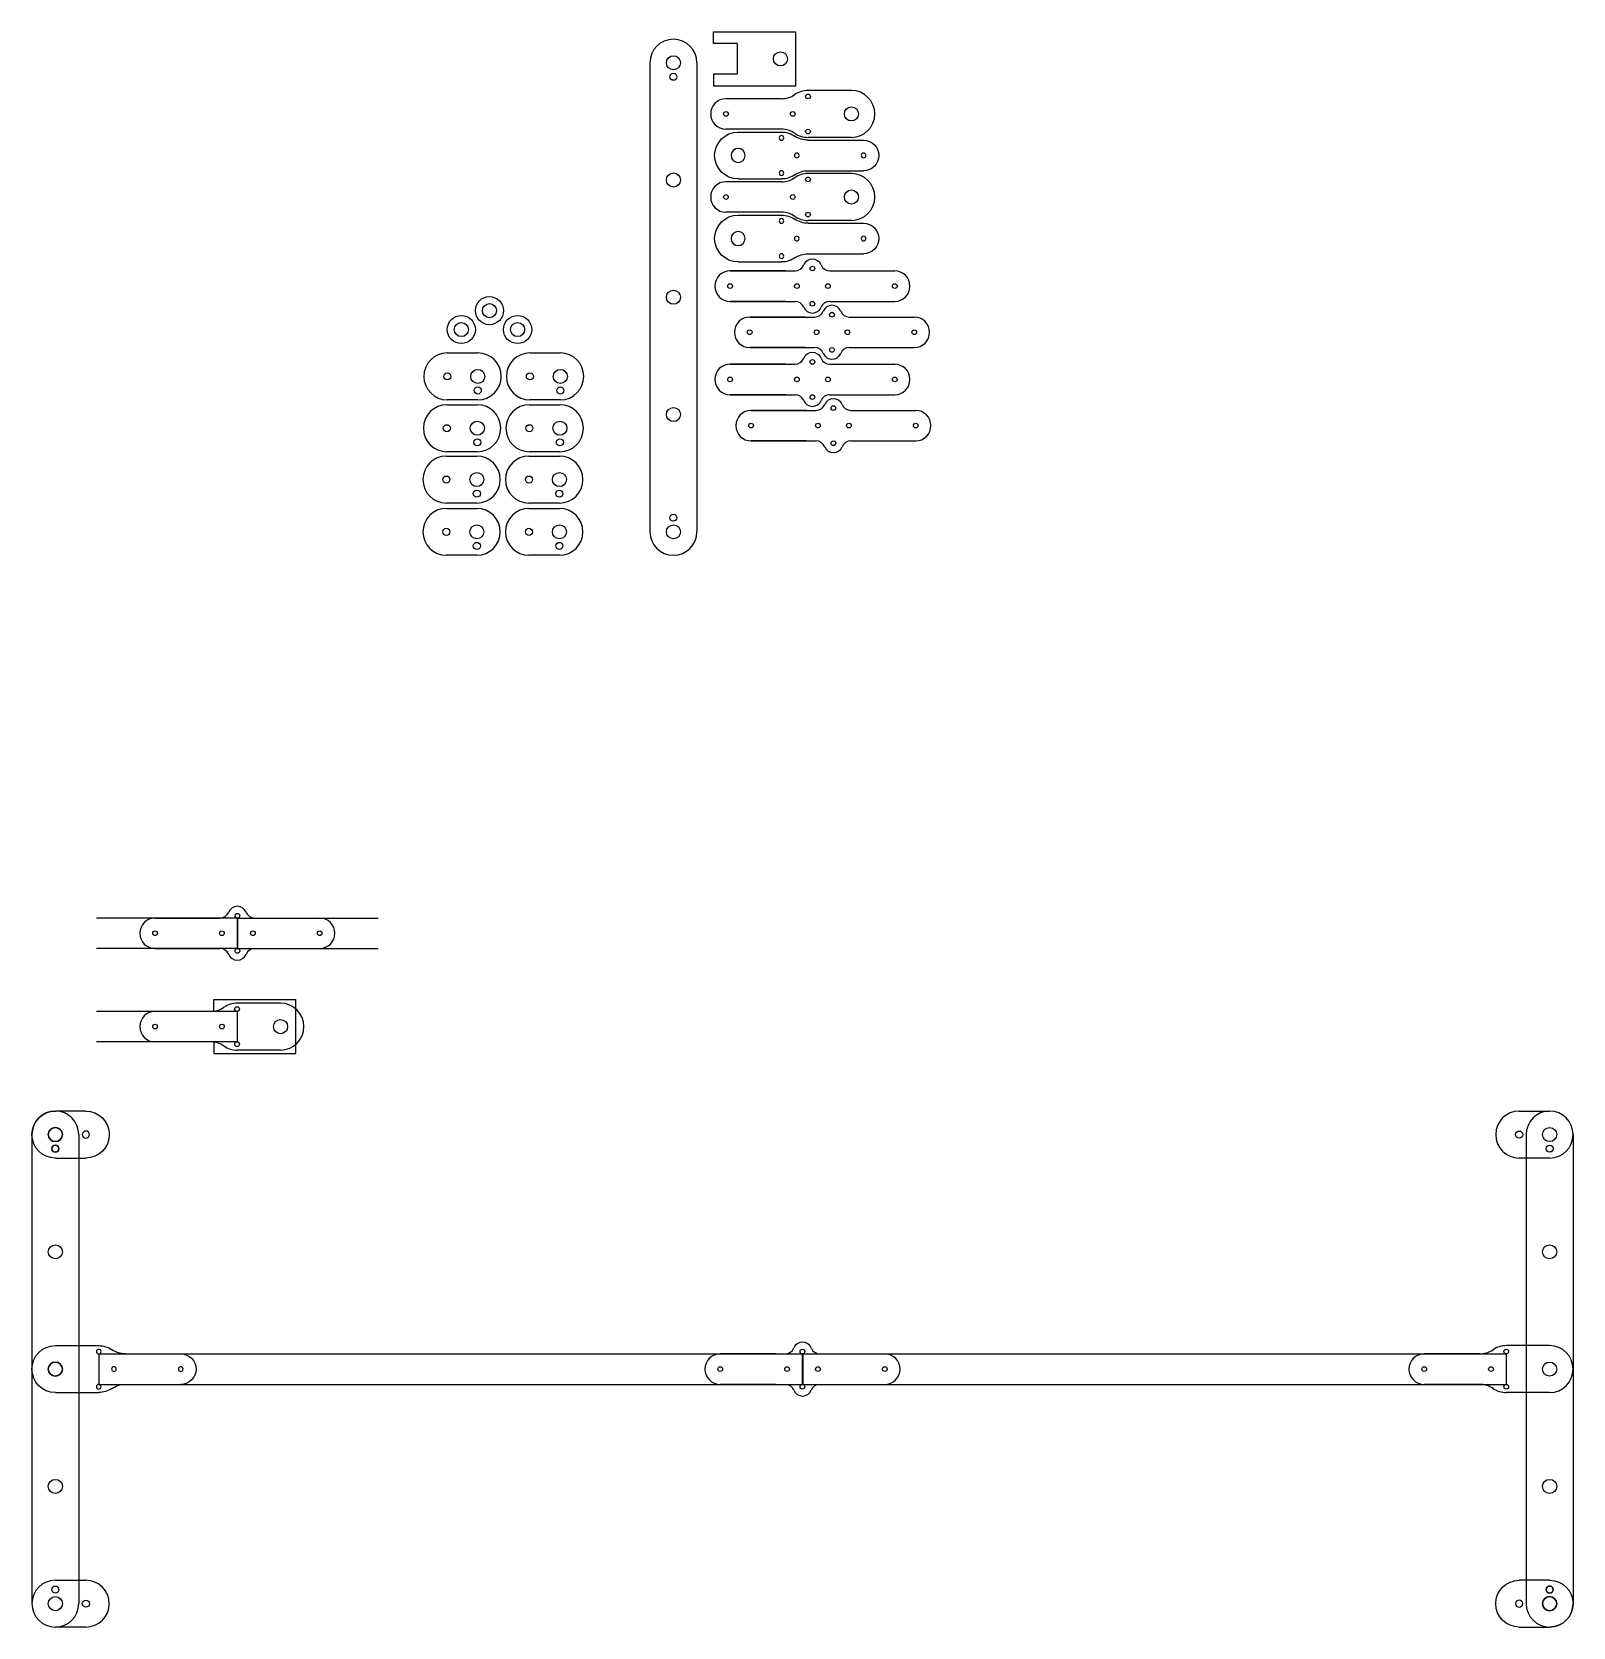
# Model space of a CAD drawing. Header units: millimetres. Extents: x 30 to 687, y 18 to 698.
import ezdxf

# ---------------------------------------------------------------- set-up
doc = ezdxf.new("R2010")
doc.units = ezdxf.units.MM
doc.layers.get('Defpoints').update_dxf_attribs({"color": 1})

# ---------------------------------------------------------------- blocks, each defined once
blk = doc.blocks.new('Spacer')
for radius in [6, 3]:
    blk.add_circle((429.84, 87.53), radius)
blk = doc.blocks.new('HotWire Hinge')
for p, q in [((196.07, 144), (172.37, 144)), ((225.87, 147.5), (207.37, 147.5)), ((196.07, 131), (172.37, 131)), ((225.87, 127.5), (207.37, 127.5))]:
    blk.add_line(p, q)
for centre, radius in [((207.37, 145), 1), ((172.37, 137.5), 1), ((200.87, 137.5), 1), ((225.87, 137.5), 3), ((207.37, 130), 1)]:
    blk.add_circle(centre, radius)
for centre, radius, start, end in [((172.37, 137.5), 6.5, 90, 270), ((196.07, 154), 10, 270, 304.41151), ((207.37, 137.5), 10, 90, 124.41151), ((225.87, 137.5), 10, 270, 90), ((196.07, 121), 10, 55.58849, 90), ((207.37, 137.5), 10, 235.58849, 270)]:
    blk.add_arc(centre, radius, start, end)
blk = doc.blocks.new('HotWire Alignment Template')
for p, q in [((212.37, 144), (212.37, 149)), ((212.37, 149), (247.37, 149)), ((222.37, 144), (212.37, 144)), ((222.37, 144), (222.37, 131)), ((247.37, 126), (247.37, 149)), ((222.37, 131), (212.37, 131)), ((212.37, 131), (212.37, 126)), ((212.37, 126), (247.37, 126))]:
    blk.add_line(p, q)
blk.add_circle((240.87, 137.5), 3)
blk = doc.blocks.new('HotWire Joiner')
for p, q in [((67.72, 83.15), (44.02, 83.15)), ((44.02, 83.15), (71.71, 83.15)), ((86.54, 83.15), (114.22, 83.15)), ((67.72, 70.15), (44.02, 70.15)), ((44.02, 70.15), (71.71, 70.15)), ((86.54, 70.15), (114.22, 70.15))]:
    blk.add_line(p, q)
for centre in [(79.12, 84.15), (44.02, 76.65), (72.52, 76.65), (85.72, 76.65), (114.22, 76.65), (79.12, 69.15)]:
    blk.add_circle(centre, 1)
for centre, radius, start, end in [((44.02, 76.65), 6.5, 90, 270), ((71.71, 87.15), 4, 270, 337.97569), ((79.12, 84.15), 4, 22.02431, 157.97569), ((86.54, 87.15), 4, 202.02431, 270), ((114.22, 76.65), 6.5, 270, 90), ((71.71, 66.15), 4, 22.02431, 90), ((86.54, 66.15), 4, 90, 157.97569), ((79.12, 69.15), 4, 202.02431, 337.97569)]:
    blk.add_arc(centre, radius, start, end)
blk = doc.blocks.new('HotWire Arm')
for p, q in [((255.06, 210.1), (255.06, 10.1)), ((275.06, 210.1), (275.06, 10.1))]:
    blk.add_line(p, q)
for centre, radius in [((265.06, 210.1), 3), ((265.06, 204.1), 1.5), ((265.06, 160.1), 3), ((265.06, 110.1), 3), ((265.06, 60.1), 3), ((265.06, 16.1), 1.5), ((265.06, 10.1), 3)]:
    blk.add_circle(centre, radius)
for centre, start, end in [((265.06, 210.1), 0, 180), ((265.06, 10.1), 180, 0)]:
    blk.add_arc(centre, 10, start, end)
blk = doc.blocks.new('HotWire Wire Balancer')
for p, q in [((625.7, 175.4), (638.7, 175.4)), ((638.7, 155.4), (625.7, 155.4))]:
    blk.add_line(p, q)
for centre, radius in [((625.7, 165.4), 1.5), ((638.7, 165.4), 3), ((638.7, 159.4), 1.5)]:
    blk.add_circle(centre, radius)
for centre, start, end in [((625.7, 165.4), 90, 270), ((638.7, 165.4), 270, 90)]:
    blk.add_arc(centre, 10, start, end)

msp = doc.modelspace()

# ---------------------------------------------------------------- linework, layer by layer
msp.add_circle((263.84, 596.98), 0)
at = {"layer": 'Defpoints'}
for p, q in [((117.57, 319.97), (57.57, 319.97)), ((117.57, 319.97), (117.57, 306.97)), ((117.77, 319.97), (177.77, 319.97)), ((117.77, 319.97), (117.77, 306.97)), ((117.57, 306.97), (57.57, 306.97)), ((117.77, 306.97), (177.77, 306.97)), ((117.57, 280.18), (57.57, 280.18)), ((117.57, 280.18), (117.57, 267.18)), ((117.57, 267.18), (57.57, 267.18)), ((58.54, 134.16), (58.54, 121.16)), ((58.54, 134.16), (358.54, 134.16)), ((358.54, 134.16), (358.54, 121.16)), ((358.74, 134.16), (358.74, 121.16)), ((358.74, 134.16), (658.74, 134.16)), ((658.74, 134.16), (658.74, 121.16)), ((58.54, 121.16), (358.54, 121.16)), ((358.74, 121.16), (658.74, 121.16))]:
    msp.add_line(p, q, dxfattribs=at)

# ---------------------------------------------------------------- block references
for name, p in [('HotWire Arm', (38.54, 474.55)), ('HotWire Alignment Template', (108.38, 548.8)), ('HotWire Hinge', (153.62, 525.32)), ('HotWire Hinge', (153.62, 489.91)), ('HotWire Joiner', (283.75, 512.77)), ('Spacer', (-204.68, 491.42)), ('HotWire Joiner', (292.1, 493.07)), ('Spacer', (-216.68, 483.37)), ('Spacer', (-192.68, 483.37)), ('HotWire Wire Balancer', (-418.52, 385.51)), ('HotWire Wire Balancer', (-383.31, 385.51)), ('HotWire Joiner', (283.75, 472.97)), ('HotWire Wire Balancer', (-418.72, 363.42)), ('HotWire Wire Balancer', (-383.51, 363.42)), ('HotWire Joiner', (292.7, 453.27)), ('HotWire Wire Balancer', (-418.92, 341.53)), ('HotWire Wire Balancer', (-383.71, 341.53)), ('HotWire Wire Balancer', (-418.92, 319.25)), ('HotWire Wire Balancer', (-383.71, 319.25)), ('HotWire Joiner', (38.54, 236.83)), ('HotWire Hinge', (-89.8, 136.18)), ('HotWire Alignment Template', (-104.8, 136.18)), ('HotWire Arm', (-225.02, 17.56)), ('HotWire Wire Balancer', (38.54, 62.26)), ('HotWire Arm', (412.18, 17.56)), ('HotWire Joiner', (279.52, 51.01)), ('HotWire Hinge', (451.37, -9.84))]:
    msp.add_blockref(name, p)
at = {"xscale": -1}
for name, p in [('HotWire Hinge', (557.06, 507.61)), ('HotWire Hinge', (557.06, 472.2)), ('HotWire Wire Balancer', (678.75, 62.26)), ('HotWire Hinge', (265.91, -9.84))]:
    msp.add_blockref(name, p, dxfattribs=at)
at = {"rotation": 180}
msp.add_blockref('HotWire Wire Balancer', (678.75, 193.06), dxfattribs=at)
at = {"xscale": -1, "rotation": 180}
msp.add_blockref('HotWire Wire Balancer', (38.54, 193.06), dxfattribs=at)

doc.saveas('drawing.dxf')
